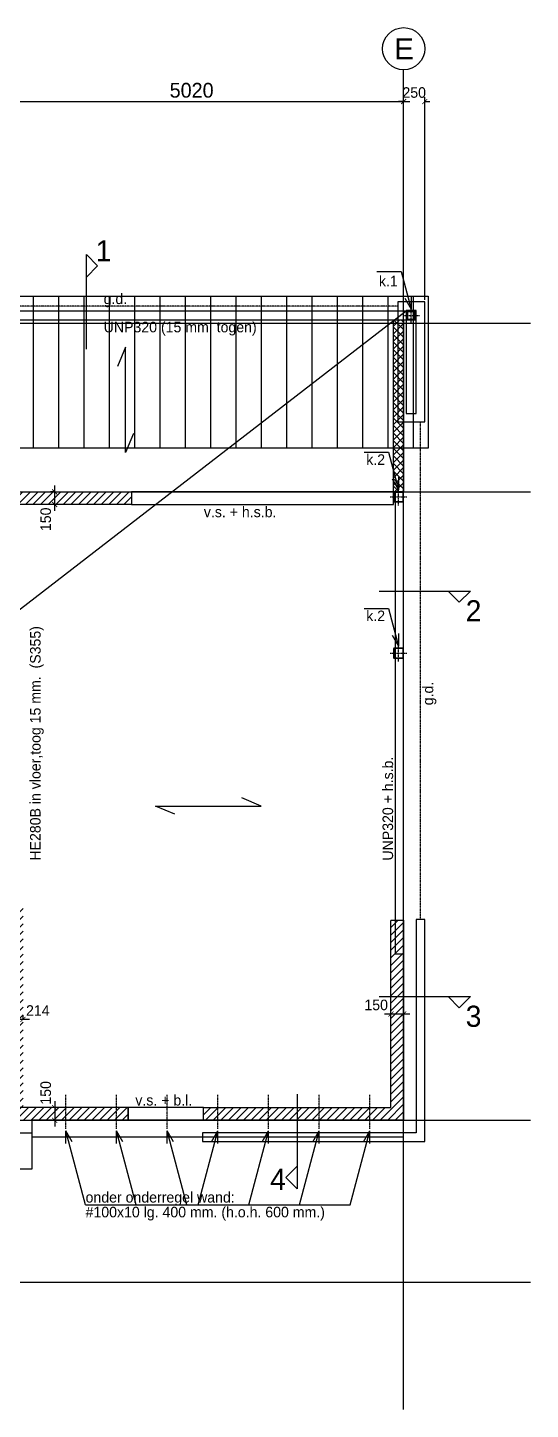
# Model space of a CAD drawing. Header units: millimetres. Extents: x -109306 to 269542, y -22401 to 197206.
# Drawn here: x -44467 to -38516, y 80836 to 97206 of the extents above; entities that cross this region are included whole.
import ezdxf
from ezdxf.enums import TextEntityAlignment as Align

# ---------------------------------------------------------------- set-up
doc = ezdxf.new("R2010")
doc.units = ezdxf.units.MM
for name, pattern in [('CENTER', [36, 24, -3, 6, -3]), ('DASH', [15, 12, -3]), ('DASHDOT', [18.5, 12, -3, 0.5, -3])]:
    doc.linetypes.add(name, pattern=pattern)
for name, color, linetype in [('13', 7, 'Continuous'), ('25', 2, 'Continuous'), ('50', 4, 'Continuous'), ('50 A', 4, 'DASHDOT'), ('BETON - 13', 7, 'Continuous'), ('BETON - 25', 2, 'Continuous'), ('DIMENSION', 1, 'Continuous'), ('dun', 252, 'Continuous'), ('HATCH', 9, 'Continuous'), ('STAAL-25', 2, 'Continuous'), ('STAAL-hartlijnen', 8, 'DASHDOT'), ('STAAL-kolommen', 2, 'Continuous'), ('STRAMIEN', 11, 'CENTER'), ('T25', 2, 'Continuous'), ('T50', 4, 'Continuous'), ('WAPENING - tekst', 2, 'Continuous')]:
    doc.layers.add(name, color=color, linetype=linetype)
doc.layers.add('HULPLIJNEN', color=220, linetype='Continuous', plot=False)
doc.layers.add('Vports', color=254, linetype='Continuous', plot=False)
doc.styles.get("Standard").update_dxf_attribs({"font": ''})
doc.styles.add('STRAMIEN', font='arial.ttf')
doc.styles.get('Standard').set_extended_font_data('Century Gothic')
doc.dimstyles.new('1-50', dxfattribs={"dimscale": 50, "dimtxt": 2.5, "dimasz": 1.2, "dimexe": 1, "dimexo": 0, "dimgap": 0.8, "dimtad": 1, "dimdec": 0, "dimzin": 12, "dimdsep": 46, "dimtxsty": 'Standard', "dimblk1": 'ARCHTICK', "dimblk2": 'ARCHTICK', "dimsah": 1, "dimcen": 0.09, "dimdle": 1.5, "dimclrd": 256, "dimclre": 254, "dimclrt": 2, "dimadec": 0, "dimazin": 0, "dimtfac": 1, "dimtdec": 0, "dimtix": 1, "dimtofl": 0, "dimtmove": 2, "dimatfit": 3, "dimldrblk": 'ARCHTICK', "dimfxl": 1, "dimtolj": 1, "dimtzin": 0, "dimarcsym": 0})
doc.dimstyles.new('1-50 stramien', dxfattribs={"dimscale": 50, "dimtxt": 3.5, "dimasz": 1.2, "dimexe": 1, "dimexo": 0, "dimgap": 0.8, "dimtad": 1, "dimdec": 0, "dimzin": 12, "dimdsep": 46, "dimtxsty": 'Standard', "dimblk1": 'ARCHTICK', "dimblk2": 'ARCHTICK', "dimsah": 1, "dimcen": 0.09, "dimdle": 1.5, "dimclrd": 256, "dimclre": 254, "dimclrt": 3, "dimadec": 0, "dimazin": 0, "dimtfac": 1, "dimtdec": 0, "dimtix": 1, "dimtofl": 0, "dimtmove": 2, "dimatfit": 3, "dimldrblk": 'ARCHTICK', "dimfxl": 1, "dimtolj": 1, "dimtzin": 0, "dimarcsym": 0})

# ---------------------------------------------------------------- blocks, each defined once
blk = doc.blocks.new('STRAMIEN')
at = {"layer": '25'}
blk.add_circle((0, 6), 6, dxfattribs=at)
at = {"layer": 'T50', "style": 'STRAMIEN'}
blk.add_attdef('TAG01', text='', height=5, dxfattribs=at).set_placement((0, 6), align=Align.MIDDLE_CENTER)
blk = doc.blocks.new('_ARCHTICK')
at = {"color": 0, "linetype": 'ByBlock', "const_width": 0.15}
blk.add_lwpolyline([(-0.5, -0.5), (0.5, 0.5)], dxfattribs=at)
blk = doc.blocks.new('*D28')
at = {"layer": 'Defpoints', "color": 0, "transparency": 16777216}
for p in [(10770, 13945), (15790, 13995), (15790, 13945)]:
    blk.add_point(p, dxfattribs=at)
at = {"layer": 'DIMENSION', "lineweight": -2, "transparency": 16777216}
blk.add_line((10695, 13995), (15865, 13995), dxfattribs=at)
at = {"layer": 'DIMENSION', "color": 254, "lineweight": -2, "transparency": 16777216}
for p, q in [((10770, 13945), (10770, 14045)), ((15790, 13945), (15790, 14045))]:
    blk.add_line(p, q, dxfattribs=at)
at = {"layer": 'DIMENSION', "lineweight": -2, "transparency": 16777216, "xscale": 59.99999999999995, "yscale": 59.99999999999995, "zscale": 59.99999999999995, "rotation": 180}
blk.add_blockref('_ARCHTICK', (10770, 13995), dxfattribs=at)
at = {"layer": 'DIMENSION', "lineweight": -2, "transparency": 16777216, "xscale": 59.99999999999995, "yscale": 59.99999999999995, "zscale": 59.99999999999995}
blk.add_blockref('_ARCHTICK', (15790, 13995), dxfattribs=at)
at = {"layer": 'DIMENSION', "color": 3, "transparency": 16777216, "insert": (13280, 14127), "char_height": 175, "attachment_point": 5}
blk.add_mtext('\\A1;5020', dxfattribs=at)
blk = doc.blocks.new('*D330')
at = {"layer": 'Defpoints', "color": 0, "transparency": 16777216}
for p in [(-40016, 96331), (-39766, 96331), (-39766, 93956)]:
    blk.add_point(p, dxfattribs=at)
at = {"layer": 'DIMENSION', "lineweight": -2, "transparency": 16777216}
for p, q in [((-40016, 96331), (-40076, 96331)), ((-39766, 96331), (-39706, 96331))]:
    blk.add_line(p, q, dxfattribs=at)
at = {"layer": 'DIMENSION', "color": 254, "lineweight": -2, "transparency": 16777216}
for p, q in [((-40016, 96356), (-40016, 96381)), ((-39766, 93981), (-39766, 96381))]:
    blk.add_line(p, q, dxfattribs=at)
at = {"layer": 'DIMENSION', "lineweight": -2, "transparency": 16777216, "xscale": 59.99999999999995, "yscale": 59.99999999999995, "zscale": 59.99999999999995}
blk.add_blockref('_ARCHTICK', (-40016, 96331), dxfattribs=at)
at = {"layer": 'DIMENSION', "lineweight": -2, "transparency": 16777216, "xscale": 59.99999999999995, "yscale": 59.99999999999995, "zscale": 59.99999999999995, "rotation": 180}
blk.add_blockref('_ARCHTICK', (-39766, 96331), dxfattribs=at)
at = {"layer": 'DIMENSION', "color": 2, "transparency": 16777216, "insert": (-39891, 96437), "char_height": 125, "attachment_point": 5}
blk.add_mtext('\\A1;250', dxfattribs=at)
blk = doc.blocks.new('A$C78A526F8')
at = {"layer": '13'}
for p, q in [((0, 0), (1250, 0)), ((228, -96), (0, 0)), ((1250, 0), (1022, 96))]:
    blk.add_line(p, q, dxfattribs=at)
blk = doc.blocks.new('*U48')
at = {"color": 0, "linetype": 'Continuous'}
for points in [[(50, 41, 0.414214), (41, 50), (-41, 50, 0.414214), (-50, 41), (-50, -41, 0.414214), (-41, -50), (41, -50, 0.414214), (50, -41)], [(44, 41, 0.414214), (41, 44), (-41, 44, 0.414214), (-44, 41), (-44, -41, 0.414214), (-41, -44), (41, -44, 0.414214), (44, -41)]]:
    blk.add_lwpolyline(points, format="xyb", close=True, dxfattribs=at)
blk = doc.blocks.new('A$C680E42B6')
at = {"layer": '13'}
for p in [(145, 39), (145, -39)]:
    blk.add_line(p, (0, 0), dxfattribs=at)
blk = doc.blocks.new('A$C4C4F5EEC')
at = {"layer": '13'}
for p, q in [((-406, 520), (-119, 520)), ((-119, 520), (0, 75))]:
    blk.add_line(p, q, dxfattribs=at)
at = {"layer": 'STAAL-hartlijnen'}
for points in [[(-100, 0), (100, 0)], [(0, -100), (0, 100)]]:
    blk.add_lwpolyline(points, dxfattribs=at)
at = {"layer": 'DIMENSION', "xscale": -1, "rotation": 284.9999999999968}
blk.add_blockref('A$C680E42B6', (0, 75), dxfattribs=at)
at = {"layer": 'STAAL-25'}
blk.add_blockref('*U48', (0, 0), dxfattribs=at)
at = {"layer": 'T25'}
blk.add_text('k.1', height=125, dxfattribs=at).set_placement((-383, 345))
blk = doc.blocks.new('*U50')
at = {"color": 0, "linetype": 'Continuous'}
for points in [[(60, 51, 0.414214), (51, 60), (-51, 60, 0.414214), (-60, 51), (-60, -51, 0.414214), (-51, -60), (51, -60, 0.414214), (60, -51)], [(54, 51, 0.414214), (51, 54), (-51, 54, 0.414214), (-54, 51), (-54, -51, 0.414214), (-51, -54), (51, -54, 0.414214), (54, -51)]]:
    blk.add_lwpolyline(points, format="xyb", close=True, dxfattribs=at)
blk = doc.blocks.new('A$C05283A32')
at = {"layer": '13'}
for p, q in [((-406, 530), (-119, 530)), ((-119, 530), (0, 85))]:
    blk.add_line(p, q, dxfattribs=at)
at = {"layer": 'STAAL-hartlijnen'}
for points in [[(-100, 0), (100, 0)], [(0, -100), (0, 100)]]:
    blk.add_lwpolyline(points, dxfattribs=at)
at = {"layer": 'DIMENSION', "xscale": -1, "rotation": 284.9999999999968}
blk.add_blockref('A$C680E42B6', (0, 85), dxfattribs=at)
at = {"layer": 'STAAL-25'}
blk.add_blockref('*U50', (0, 0), dxfattribs=at)
at = {"layer": 'T25'}
blk.add_text('k.2', height=125, dxfattribs=at).set_placement((-383, 380))
blk = doc.blocks.new('*D342')
at = {"layer": 'Defpoints', "color": 0, "transparency": 16777216}
for p in [(-44147, 91706), (-44147, 91706), (-44147, 91556)]:
    blk.add_point(p, dxfattribs=at)
at = {"layer": 'DIMENSION', "color": 254, "lineweight": -2, "transparency": 16777216}
for p, q in [((-44147, 91706), (-44197, 91706)), ((-44147, 91556), (-44197, 91556))]:
    blk.add_line(p, q, dxfattribs=at)
at = {"layer": 'DIMENSION', "lineweight": -2, "transparency": 16777216}
blk.add_line((-44147, 91481), (-44147, 91781), dxfattribs=at)
at = {"layer": 'DIMENSION', "lineweight": -2, "transparency": 16777216, "xscale": 59.99999999999995, "yscale": 59.99999999999995, "zscale": 59.99999999999995}
for p, rotation in [((-44147, 91706), 90), ((-44147, 91556), 270)]:
    blk.add_blockref('_ARCHTICK', p, dxfattribs=dict(at, rotation=rotation))
at = {"layer": 'DIMENSION', "color": 2, "transparency": 16777216, "insert": (-44253, 91381), "char_height": 125, "attachment_point": 5, "rotation": 90}
blk.add_mtext('\\A1;150', dxfattribs=at)
blk = doc.blocks.new('*D343')
at = {"layer": 'Defpoints', "color": 0, "transparency": 16777216}
for p in [(-44736, 85456), (-44736, 85456), (-44522, 85456)]:
    blk.add_point(p, dxfattribs=at)
at = {"layer": 'DIMENSION', "lineweight": -2, "transparency": 16777216}
blk.add_line((-44447, 85456), (-44811, 85456), dxfattribs=at)
at = {"layer": 'DIMENSION', "color": 254, "lineweight": -2, "transparency": 16777216}
for p, q in [((-44736, 85456), (-44736, 85506)), ((-44522, 85456), (-44522, 85506))]:
    blk.add_line(p, q, dxfattribs=at)
at = {"layer": 'DIMENSION', "lineweight": -2, "transparency": 16777216, "xscale": 59.99999999999995, "yscale": 59.99999999999995, "zscale": 59.99999999999995, "rotation": 180}
blk.add_blockref('_ARCHTICK', (-44736, 85456), dxfattribs=at)
at = {"layer": 'DIMENSION', "lineweight": -2, "transparency": 16777216, "xscale": 59.99999999999995, "yscale": 59.99999999999995, "zscale": 59.99999999999995}
blk.add_blockref('_ARCHTICK', (-44522, 85456), dxfattribs=at)
at = {"layer": 'DIMENSION', "color": 2, "transparency": 16777216, "insert": (-44347, 85562), "char_height": 125, "attachment_point": 5}
blk.add_mtext('\\A1;214', dxfattribs=at)
blk = doc.blocks.new('A$C38E20CDE')
at = {"layer": '50'}
for p, q in [((-561, 0), (561, 0)), ((295, 0), (428, -133)), ((561, 0), (428, -133))]:
    blk.add_line(p, q, dxfattribs=at)
blk = doc.blocks.new('*D376')
at = {"layer": 'Defpoints', "color": 0, "transparency": 16777216}
for p in [(-44147, 84411), (-44147, 84261), (-44147, 84261)]:
    blk.add_point(p, dxfattribs=at)
at = {"layer": 'DIMENSION', "lineweight": -2, "transparency": 16777216}
blk.add_line((-44147, 84486), (-44147, 84186), dxfattribs=at)
at = {"layer": 'DIMENSION', "color": 254, "lineweight": -2, "transparency": 16777216}
for p, q in [((-44147, 84411), (-44197, 84411)), ((-44147, 84261), (-44197, 84261))]:
    blk.add_line(p, q, dxfattribs=at)
at = {"layer": 'DIMENSION', "lineweight": -2, "transparency": 16777216, "xscale": 59.99999999999995, "yscale": 59.99999999999995, "zscale": 59.99999999999995}
for p, rotation in [((-44147, 84411), 90), ((-44147, 84261), 270)]:
    blk.add_blockref('_ARCHTICK', p, dxfattribs=dict(at, rotation=rotation))
at = {"layer": 'DIMENSION', "color": 2, "transparency": 16777216, "insert": (-44253, 84586), "char_height": 125, "attachment_point": 5, "rotation": 90}
blk.add_mtext('\\A1;150', dxfattribs=at)
blk = doc.blocks.new('A$C445833D7')
at = {"layer": '50'}
blk.add_lwpolyline([(-541, -2105), (541, -2105), (409, -2238), (276, -2105)], dxfattribs=at)
at = {"layer": 'T50'}
blk.add_text('2', height=250, dxfattribs=at).set_placement((485, -2463))
blk = doc.blocks.new('*D436')
at = {"layer": 'Defpoints', "color": 0, "transparency": 16777216}
for p in [(-40166, 85521), (-40016, 85521), (-40016, 85521)]:
    blk.add_point(p, dxfattribs=at)
at = {"layer": 'DIMENSION', "lineweight": -2, "transparency": 16777216}
blk.add_line((-40241, 85521), (-39941, 85521), dxfattribs=at)
at = {"layer": 'DIMENSION', "color": 254, "lineweight": -2, "transparency": 16777216}
for p, q in [((-40166, 85521), (-40166, 85571)), ((-40016, 85521), (-40016, 85571))]:
    blk.add_line(p, q, dxfattribs=at)
at = {"layer": 'DIMENSION', "lineweight": -2, "transparency": 16777216, "xscale": 59.99999999999995, "yscale": 59.99999999999995, "zscale": 59.99999999999995, "rotation": 180}
blk.add_blockref('_ARCHTICK', (-40166, 85521), dxfattribs=at)
at = {"layer": 'DIMENSION', "lineweight": -2, "transparency": 16777216, "xscale": 59.99999999999995, "yscale": 59.99999999999995, "zscale": 59.99999999999995}
blk.add_blockref('_ARCHTICK', (-40016, 85521), dxfattribs=at)
at = {"layer": 'DIMENSION', "color": 2, "transparency": 16777216, "insert": (-40341, 85627), "char_height": 125, "attachment_point": 5}
blk.add_mtext('\\A1;150', dxfattribs=at)
blk = doc.blocks.new('A$C2E130DC9')
at = {"layer": 'STRAMIEN'}
for points in [[(15790, -1500), (15790, 14370)], [(-3000, 11370), (17290, 11370)], [(-3000, 9370), (17290, 9370)], [(-3000, 1925), (17290, 1925)], [(-3000, 5), (17290, 5)]]:
    blk.add_lwpolyline(points, dxfattribs=at)
at = {"layer": 'STRAMIEN', "linetype": 'ByBlock'}
ref = blk.add_blockref('STRAMIEN', (15790, 14870), dxfattribs=dict(at, xscale=41.66666666546371, yscale=41.66666666546371, zscale=41.66666666546371, rotation=180))
ref.add_attrib('TAG01', 'E', dxfattribs={"layer": '0', "color": 4, "linetype": 'Continuous', "height": 250, "rotation": 360, "style": 'STRAMIEN'}).set_placement((15795.3, 14494.5), align=Align.CENTER)
at = {"layer": 'DIMENSION'}
dim = blk.add_linear_dim(base=(15790, 13995), p1=(10770, 13945), p2=(15790, 13945), dimstyle='1-50 stramien', dxfattribs=at)
dim.commit()
dim.dimension.update_dxf_attribs({"geometry": '*D28', "text_midpoint": (13280, 14126.9)})

msp = doc.modelspace()

# ---------------------------------------------------------------- hatches: boundary and pattern name
at = {"layer": 'HATCH'}
h = msp.add_hatch(dxfattribs=at)
h.set_pattern_fill('_USER', color=256, scale=300, angle=90, pattern_type=0)
h.set_pattern_definition([(90, (0, 0), (-300, 2e-14), [])])
h.paths.add_polyline_path([(-47155.9, 94026.3), (-39725.9, 94026.3), (-39725.9, 92224.3), (-47155.9, 92224.3)])
h = msp.add_hatch(dxfattribs=at)
h.set_pattern_fill('ANSI37', color=256, scale=20)
h.paths.add_polyline_path([(-50975.9, 91706.3), (-51665.9, 91706.3), (-51665.9, 91586.3), (-50975.9, 91586.3)])
h.paths.add_polyline_path([(-50215.9, 91706.3), (-49127.7, 91706.3), (-49127.7, 91586.3), (-50215.9, 91586.3)])
h.paths.add_polyline_path([(-46731.9, 91706.3), (-47481.9, 91706.3), (-47481.9, 91586.3), (-46731.9, 91586.3)])
h.paths.add_polyline_path([(-46852, 93636.3), (-46851.9, 91706.2), (-46731.9, 91706.2), (-46732, 93636.3)])
h.paths.add_polyline_path([(-40015.9, 93746.3), (-40015.9, 91706.3), (-40135.9, 91706.3), (-40135.9, 93746.3)])
h = msp.add_hatch(dxfattribs=at)
h.set_pattern_fill('ANSI31', color=256, scale=20)
h.paths.add_polyline_path([(-47401.9, 86771.3), (-44521.9, 86771.3), (-44521.9, 86651.3), (-47401.9, 86651.3)])
h.paths.add_polyline_path([(-44521.9, 84411.3), (-44735.9, 84411.3), (-44735.9, 86651.3), (-44521.9, 86651.3)])
h.paths.add_polyline_path([(-44735.9, 84261.3), (-43275.9, 84261.3), (-43275.9, 84411.3), (-44735.9, 84411.3)])
h.paths.add_polyline_path([(-40015.9, 86631.3), (-40015.9, 84261.3), (-42385.9, 84261.3), (-42385.9, 84411.3), (-40165.9, 84411.3), (-40165.9, 86631.3)])
h.paths.add_polyline_path([(-45285.9, 91706.3), (-43235.9, 91706.3), (-43235.9, 91556.3), (-45285.9, 91556.3)])
h.paths.add_polyline_path([(-49127.7, 91706.3), (-47481.9, 91706.3), (-47481.9, 91556.3), (-49127.7, 91556.3)])
h.paths.add_polyline_path([(-52655.7, 91706.3), (-51665.9, 91706.3), (-51665.9, 91556.3), (-52655.7, 91556.3)])
h.paths.add_polyline_path([(-53425.9, 91556.3), (-55685.9, 91556.3), (-55685.9, 90426.3), (-55805.9, 90426.3), (-55805.9, 91706.3), (-53425.9, 91706.3)])
h.paths.add_polyline_path([(-55805.9, 87511.3), (-55685.9, 87511.3), (-55685.9, 89756.1), (-55805.9, 89756.1)])
h.paths.add_polyline_path([(-55405.9, 82341.3), (-55805.9, 82341.3), (-55805.9, 86481.3), (-55685.9, 86481.3), (-55685.9, 82461.3), (-55405.9, 82461.3)])
h.paths.add_polyline_path([(-49165.9, 84261.3), (-49165.9, 84411.3), (-49641.1, 84411.3), (-49641.1, 82461.3), (-52500.9, 82461.3), (-52500.9, 82341.3), (-49521.1, 82341.3), (-49521.1, 84261.3)])
h.paths.add_polyline_path([(-52265.9, 82461.3), (-52385.9, 82461.3), (-52385.9, 84261.3), (-52265.9, 84261.3)], flags=16)
h.paths.add_polyline_path([(-52265.9, 86771.3), (-49165.9, 86771.3), (-49165.9, 86651.3), (-52265.9, 86651.3)])
h.paths.add_polyline_path([(-52265.9, 85460.3), (-52385.9, 85460.3), (-52385.9, 90551.3), (-52265.9, 90551.3)])

# ---------------------------------------------------------------- linework, layer by layer
at = {"layer": '13'}
for p, q in [((-43781.5, 83261.3), (-44015.9, 84136.3)), ((-43181.5, 83261.3), (-43415.9, 84136.3)), ((-42581.5, 83261.3), (-42815.9, 84136.3)), ((-42450.4, 83261.3), (-42215.9, 84136.3)), ((-41850.4, 83261.3), (-41615.9, 84136.3)), ((-41250.4, 83261.3), (-41015.9, 84136.3)), ((-40650.4, 83261.3), (-40415.9, 84136.3)), ((-43781.5, 83261.3), (-40650.4, 83261.3))]:
    msp.add_line(p, q, dxfattribs=at)
at = {"layer": '13', "linetype": 'DASH'}
for points in [[(-45285.9, 91706.3), (-43235.9, 91706.3), (-43235.9, 91556.3), (-45285.9, 91556.3)], [(-43235.9, 91556.3), (-40135.9, 91556.3), (-40135.9, 91706.3), (-43235.9, 91706.3)], [(-40015.9, 86631.3), (-40015.9, 84261.3), (-42385.9, 84261.3), (-42385.9, 84411.3), (-40165.9, 84411.3), (-40165.9, 86631.3)], [(-44735.9, 84261.3), (-43275.9, 84261.3), (-43275.9, 84411.3), (-44735.9, 84411.3)], [(-43275.9, 84261.3), (-42385.9, 84261.3), (-42385.9, 84411.3), (-43275.9, 84411.3)]]:
    msp.add_lwpolyline(points, close=True, dxfattribs=at)
at = {"layer": '50'}
msp.add_lwpolyline([(-40307.1, 85726.3), (-39224.8, 85726.3), (-39357.4, 85593.7), (-39489.9, 85726.3)], dxfattribs=at)
at = {"layer": '50 A'}
for points in [[(-40085.9, 93906.3), (-46231.9, 93906.3)], [(-39815.9, 86641.3), (-39815.9, 92536.3)], [(-44015.9, 84161.3), (-44015.9, 84561.3)], [(-43415.9, 84161.3), (-43415.9, 84561.3)], [(-42815.9, 84161.3), (-42815.9, 84561.3)], [(-42215.9, 84161.3), (-42215.9, 84561.3)], [(-41615.9, 84161.3), (-41615.9, 84561.3)], [(-41015.9, 84161.3), (-41015.9, 84561.3)], [(-40415.9, 84161.3), (-40415.9, 84561.3)]]:
    msp.add_lwpolyline(points, dxfattribs=at)
at = {"layer": 'BETON - 13'}
msp.add_lwpolyline([(-39985.9, 93846.3), (-52385.9, 84261.3)], dxfattribs=at)
at = {"layer": 'BETON - 25'}
msp.add_lwpolyline([(-46851.9, 91706.3), (-52385.9, 91706.3), (-52385.9, 84261.3), (-49165.9, 84261.3), (-49165.9, 86651.3), (-44735.9, 86651.3), (-44735.9, 84261.3), (-40015.9, 84261.3), (-40015.9, 93846.3), (-40015.9, 93846.3), (-46851.9, 93846.3), (-46851.9, 91706.2)], dxfattribs=at)
at = {"layer": 'dun'}
for points in [[(-39765.9, 92536.3), (-39765.9, 93956.3), (-40085.9, 93956.3), (-40085.9, 92536.3)], [(-39865.9, 92636.3), (-39865.9, 93856.3), (-39985.9, 93856.3), (-39985.9, 92636.3)], [(-42395.9, 84011.3), (-39765.9, 84011.3), (-39765.9, 86641.3), (-39865.9, 86641.3), (-39865.9, 84111.3), (-42395.9, 84111.3)], [(-44415.9, 84111.3), (-44415.9, 83681.3), (-44735.9, 83681.3), (-44735.9, 84111.3)]]:
    msp.add_lwpolyline(points, close=True, dxfattribs=at)
at = {"layer": 'HATCH'}
msp.add_lwpolyline([(-47155.9, 94026.3), (-39725.9, 94026.3), (-39725.9, 92224.3), (-47155.9, 92224.3)], close=True, dxfattribs=at)
at = {"layer": 'HULPLIJNEN'}
msp.add_lwpolyline([(-40015.9, 93746.3), (-40015.9, 91706.3), (-40135.9, 91706.3), (-40135.9, 93746.3)], close=True, dxfattribs=at)
at = {"layer": 'STAAL-25'}
for points in [[(-46990.2, 93846.3), (-46990.2, 93746.3), (-39875.9, 93746.3), (-39875.9, 93846.3)], [(-40015.9, 91706.3), (-40115.9, 91706.3), (-40115.9, 86231.3), (-40015.9, 86231.3)]]:
    msp.add_lwpolyline(points, close=True, dxfattribs=at)
at = {"layer": 'Vports'}
msp.add_lwpolyline([(-44415.9, 84065.3), (-40015.9, 84065.3), (-40015.9, 84261.3), (-44415.9, 84261.3)], close=True, dxfattribs=at)

# ---------------------------------------------------------------- block references
at = {"layer": '13', "rotation": 90}
msp.add_blockref('A$C78A526F8', (-43308.9, 92171.3), dxfattribs=at)
at = {"layer": '13'}
msp.add_blockref('A$C78A526F8', (-42953.9, 87983.8), dxfattribs=at)
at = {"layer": '50'}
for p, rotation in [((-43771.9, 93956.3), 90), ((-41277.7, 84011.3), 270)]:
    msp.add_blockref('A$C38E20CDE', p, dxfattribs=dict(at, rotation=rotation))
at = {"layer": 'DIMENSION', "xscale": -1, "rotation": 104.9999999999968}
for p in [(-44015.9, 84136.3), (-43415.9, 84136.3), (-42815.9, 84136.3)]:
    msp.add_blockref('A$C680E42B6', p, dxfattribs=at)
at = {"layer": 'DIMENSION', "rotation": 255.0000000000032}
for p in [(-42215.9, 84136.3), (-41615.9, 84136.3), (-41015.9, 84136.3), (-40415.9, 84136.3)]:
    msp.add_blockref('A$C680E42B6', p, dxfattribs=at)
at = {"layer": 'STAAL-25'}
msp.add_blockref('A$C445833D7', (-39765.9, 92635.7), dxfattribs=at)
at = {"layer": 'STAAL-kolommen'}
for name, p in [('A$C4C4F5EEC', (-39925.9, 93796.3)), ('A$C05283A32', (-40075.9, 91646.3)), ('A$C05283A32', (-40075.9, 89794.8))]:
    msp.add_blockref(name, p, dxfattribs=at)
at = {"layer": 'WAPENING - tekst'}
msp.add_blockref('A$C2E130DC9', (-55805.9, 82336.3), dxfattribs=at)

# ---------------------------------------------------------------- texts
at = {"layer": 'T25'}
for s, p in [('g.d.', (-43567.3, 93931.3)), ('UNP320 (15 mm. togen)', (-43567.3, 93596.3)), ('v.s. + h.s.b.', (-42381.5, 91406.3)), ('v.s. + b.l.', (-43192.7, 84436.3)), ('onder onderregel wand:', (-43781.5, 83286.3)), ('#100x10 lg. 400 mm. (h.o.h. 600 mm.)', (-43781.5, 83111.3))]:
    msp.add_text(s, height=125, dxfattribs=at).set_placement(p)
for s, p in [('HE280B in vloer,toog 15 mm.  (S355) ', (-44313.9, 87337.8)), ('g.d.', (-39665.9, 89178.2)), ('UNP320 + h.s.b.', (-40140.9, 87337.8))]:
    msp.add_text(s, height=125, rotation=90, dxfattribs=at).set_placement(p)
at = {"layer": 'T50'}
for s, p in [('1', (-43661.4, 94438)), ('3', (-39281.2, 85368.6)), ('4', (-41596.7, 83436.9))]:
    msp.add_text(s, height=250, dxfattribs=at).set_placement(p)

# ---------------------------------------------------------------- dimensions: what is measured, and where the dimension line sits
at = {"layer": 'DIMENSION'}
dim = msp.add_linear_dim(base=(-39765.9, 96331.3), p1=(-40015.9, 96331.3), p2=(-39765.9, 93956.3), dimstyle='1-50', override={"dimexo": 0.5}, dxfattribs=at)
dim.commit()
dim.dimension.update_dxf_attribs({"geometry": '*D330', "text_midpoint": (-39890.9, 96436.9)})
for base, p1, p2, angle, picture, middle in [((-44146.9, 91706.3), (-44146.9, 91556.3), (-44146.9, 91706.3), 90, '*D342', (-44252.5, 91381.3)), ((-44735.9, 85456.3), (-44521.9, 85456.3), (-44735.9, 85456.3), 180, '*D343', (-44346.9, 85561.9)), ((-44146.9, 84261.3), (-44146.9, 84411.3), (-44146.9, 84261.3), 270, '*D376', (-44252.5, 84586.3))]:
    dim = msp.add_linear_dim(base=base, p1=p1, p2=p2, angle=angle, dimstyle='1-50', dxfattribs=at)
    dim.commit()
    dim.dimension.update_dxf_attribs({"geometry": picture, "text_midpoint": middle, "dimtype": 160})
dim = msp.add_linear_dim(base=(-40015.9, 85521.3), p1=(-40165.9, 85521.3), p2=(-40015.9, 85521.3), dimstyle='1-50', dxfattribs=at)
dim.commit()
dim.dimension.update_dxf_attribs({"geometry": '*D436', "text_midpoint": (-40340.9, 85626.9), "dimtype": 160})

doc.saveas('drawing.dxf')
